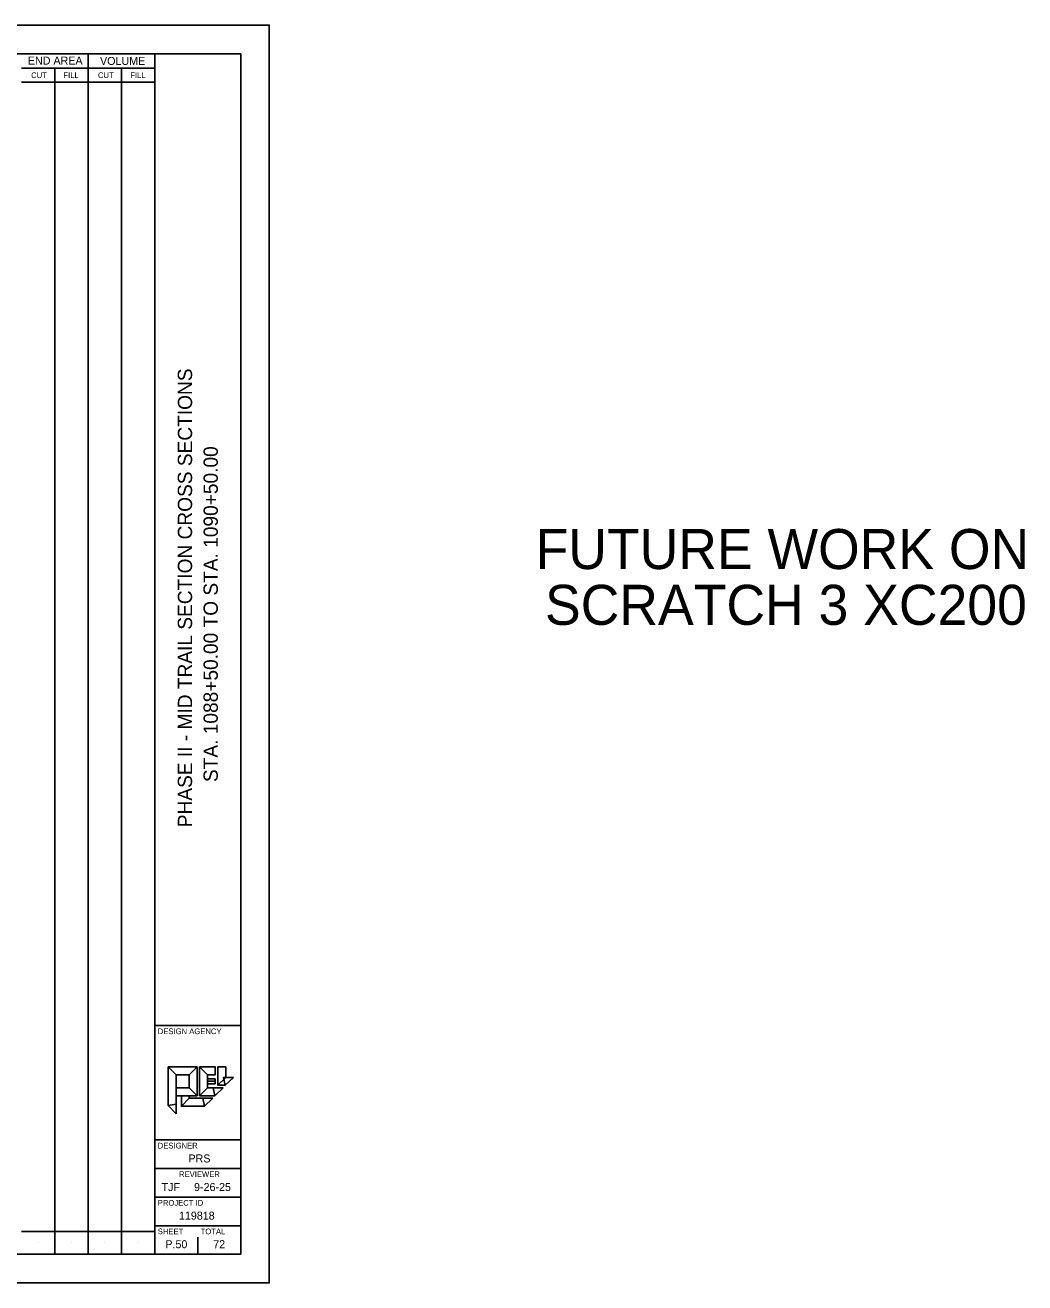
# Model space of a CAD drawing. Extents: x -8 to 229, y -2 to 2028.
# Drawn here: x 141.2 to 228.6, y 237.5 to 347.5 of the extents above; entities that cross this region are included whole.
import ezdxf

# ---------------------------------------------------------------- set-up
doc = ezdxf.new("R2010")
doc.units = 0
for name, color, linetype in [('Default', 7, 'Continuous'), ('RW_X_Esmt_SC', 7, 'Continuous'), ('SH_Border', 7, 'Continuous'), ('SH_Cut_Line', 7, 'Continuous'), ('SH_Data', 7, 'Continuous')]:
    doc.layers.add(name, color=color, linetype=linetype)

msp = doc.modelspace()

# ---------------------------------------------------------------- linework, layer by layer
at = {"layer": 'Default'}
msp.add_line((157.09, 255.13), (157.78, 255.13), dxfattribs=at)
for points in [[(153.66, 253), (153.66, 256.38), (154.35, 255.7), (154.35, 253.14)], [(153.66, 256.38), (156.18, 256.38), (155.49, 255.7), (154.35, 255.7)], [(156.18, 256.38), (156.18, 253.87), (155.49, 254.55), (155.49, 255.7)], [(156.41, 253.87), (156.41, 256.38), (157.09, 255.7), (157.09, 254.55)], [(156.41, 256.38), (157.78, 256.38), (157.78, 255.7), (157.09, 255.7)], [(158.01, 254.78), (158.01, 256.38), (158.69, 256.38), (158.69, 255.47)], [(157.78, 255.33), (157.78, 254.92), (157.1, 254.92), (157.1, 255.33)], [(158.65, 254.78), (158.01, 254.78), (158.69, 255.47), (158.51, 255.47)], [(159.38, 255.47), (158.65, 254.78), (158.51, 255.47)], [(156.18, 253.87), (154.35, 253.87), (154.35, 254.55), (155.49, 254.55)], [(157.73, 253.87), (156.41, 253.87), (157.09, 254.55), (157.59, 254.55)], [(158.46, 254.55), (157.73, 253.87), (157.59, 254.55)], [(154.35, 252.27), (153.66, 253), (154.35, 253.14)], [(154.81, 252.95), (154.81, 253.87), (155.49, 253.87), (155.49, 253.64)], [(156.82, 252.95), (154.81, 252.95), (155.49, 253.64), (156.68, 253.64)], [(157.55, 253.64), (156.82, 252.95), (156.68, 253.64)]]:
    msp.add_lwpolyline(points, close=True, dxfattribs=at)
at = {"layer": 'SH_Border'}
for p, q in [((152.5, 240), (152.5, 345)), ((152.5, 260), (160, 260)), ((152.5, 250), (160, 250)), ((152.5, 247.5), (160, 247.5)), ((152.5, 245), (160, 245)), ((152.5, 242.5), (160, 242.5))]:
    msp.add_line(p, q, dxfattribs=at)
msp.add_lwpolyline([(0, 345), (160, 345), (160, 240), (0, 240)], close=True, dxfattribs=at)
at = {"layer": 'SH_Cut_Line'}
msp.add_lwpolyline([(-7.5, 237.5), (162.5, 237.5), (162.5, 347.5), (-7.5, 347.5)], close=True, dxfattribs=at)
at = {"layer": 'SH_Data'}
for p, q in [((146.67, 240), (146.67, 345)), ((140.83, 343.75), (152.5, 343.75)), ((143.75, 240), (143.75, 343.75)), ((149.58, 240), (149.58, 343.75)), ((140.83, 342.5), (152.5, 342.5)), ((156.25, 255), (156.25, 255)), ((140.83, 242), (152.5, 242)), ((142.29, 241), (142.29, 241)), ((145.21, 241), (145.21, 241)), ((148.12, 241), (148.12, 241)), ((151.04, 241), (151.04, 241)), ((156.25, 240), (156.25, 241.5)), ((154.38, 240.88), (154.38, 240.88))]:
    msp.add_line(p, q, dxfattribs=at)

# ---------------------------------------------------------------- texts
at = {"layer": 'RW_X_Esmt_SC'}
for s, p in [('FUTURE WORK ON', (185.79, 299.93)), ('SCRATCH 3 XC200', (186.61, 295.05))]:
    msp.add_text(s, height=3.5, dxfattribs=at).set_placement(p)
at = {"layer": 'SH_Data'}
for s, height, p in [('END AREA', 0.7, (141.39, 344.05)), ('VOLUME', 0.7, (147.7, 344.02)), ('CUT', 0.5, (141.68, 342.87)), ('FILL', 0.5, (144.5, 342.87)), ('CUT', 0.5, (147.52, 342.87)), ('FILL', 0.5, (150.34, 342.87)), ('DESIGN AGENCY', 0.5, (152.75, 259.25)), ('DESIGNER', 0.5, (152.75, 249.25)), ('PRS', 0.7, (155.43, 248.03)), ('REVIEWER', 0.5, (154.61, 246.75)), ('TJF', 0.7, (153.08, 245.53)), ('9-26-25', 0.7, (155.92, 245.53)), ('PROJECT ID', 0.5, (152.75, 244.25)), ('119818', 0.7, (154.6, 243.03)), ('SHEET', 0.5, (152.75, 241.75)), ('TOTAL', 0.5, (156.5, 241.75)), ('P.50', 0.7, (153.41, 240.53)), ('72', 0.7, (157.6, 240.53))]:
    msp.add_text(s, height=height, dxfattribs=at).set_placement(p)
for s, p in [('PHASE II - MID TRAIL SECTION CROSS SECTIONS', (155.75, 277.35)), ('STA. 1088+50.00 TO STA. 1090+50.00', (158, 281.3))]:
    msp.add_text(s, height=1.25, rotation=90, dxfattribs=at).set_placement(p)

doc.saveas('drawing.dxf')
